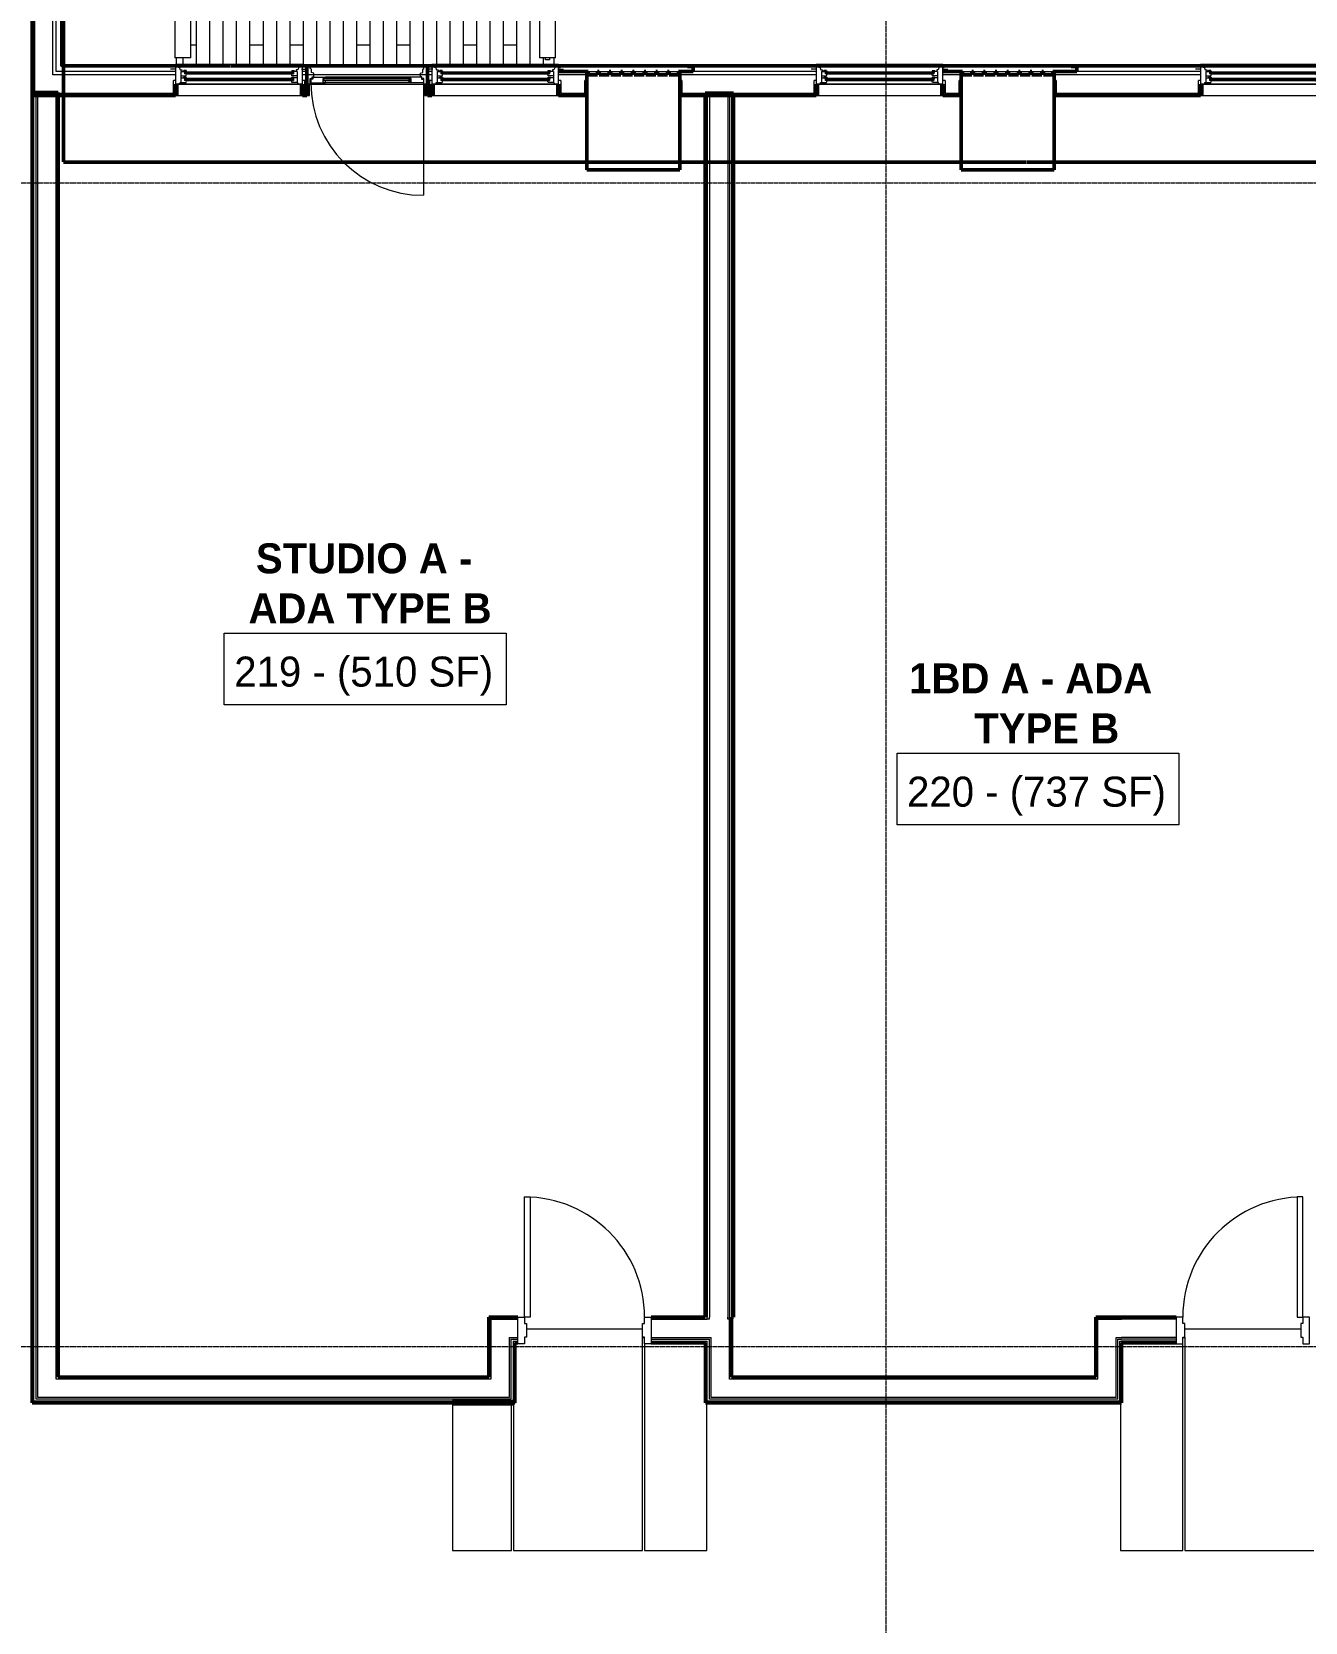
# Model space of a CAD drawing. Header units: inches. Extents: x -4235 to -464, y 9767 to 12463.
# Drawn here: x -3410.4 to -3028.7, y 10384.6 to 10861.6 of the extents above; entities that cross this region are included whole.
import ezdxf

# ---------------------------------------------------------------- set-up
doc = ezdxf.new("R2010")
doc.units = ezdxf.units.IN
doc.header["$MEASUREMENT"] = 0
doc.linetypes.add('Dash 1_16_', pattern=[0.125, 0.0625, -0.0625])
doc.linetypes.add('Grid Line 1_2_', pattern=[0.875, 0.5, -0.125, 0.125, -0.125])
for name, color, linetype, lineweight in [('0-1', 7, 'Continuous', 5), ('0-2', 50, 'Continuous', 9), ('A-AREA-IDEN', 2, 'Continuous', 9), ('A-DOOR-1', 10, 'Continuous', 20), ('A-DOOR-2', 50, 'Continuous', 9), ('A-DOOR-3', 31, 'Continuous', 9), ('A-DOOR-4', 31, 'Continuous', 20), ('A-DOOR-FRAM', 31, 'Continuous', 9), ('A-DOOR-FRAM-1', 10, 'Continuous', 20), ('A-DOOR-FRAM-2', 31, 'Continuous', 20), ('A-DOOR-GLAZ', 31, 'Continuous', 9), ('A-FLOR-2', 50, 'Continuous', 9), ('A-FLOR-3', 192, 'Continuous', 9), ('A-FLOR-HRAL', 11, 'Continuous', 9), ('A-FLOR-PATT-1', 9, 'Continuous', 9), ('A-GENM', 5, 'Continuous', 9), ('A-GENM-3', 5, 'Continuous', 50), ('A-GLAZ-1', 151, 'Continuous', 9), ('A-GLAZ-2', 151, 'Continuous', 20), ('A-GLAZ-3', 151, 'Continuous', 50), ('A-WALL', 113, 'Continuous', 13), ('A-WALL-2', 250, 'Continuous', 13), ('A-WALL-4', 113, 'Continuous', 50), ('A-WALL-5', 113, 'Continuous', 9), ('C-PROP-LINE-1', 91, 'Dash 1_16_', 50), ('I-WALL-1', 7, 'Continuous', 50), ('S-GRID-1', 1, 'Grid Line 1_2_', 9)]:
    doc.layers.add(name, color=color, linetype=linetype, lineweight=lineweight)
doc.styles.add('Century Gothic', font='ufonts.com_century-gothic.ttf', dxfattribs={"height": 9})
doc.styles.add('Century Gothic_B', font='GOTHICB.TTF', dxfattribs={"height": 9})

# ---------------------------------------------------------------- blocks, each defined once
blk = doc.blocks.new('HOLLOW METAL - UNIT DOOR-2191979-BACKGROUND - 2ND FLOOR')
at = {"layer": 'A-DOOR-1'}
for p, q in [((18, 40.125), (16.25, 40.125)), ((16.25, 40.125), (16.25, 4.125)), ((18, 4.125), (18, 40.125)), ((16.25, 4.125), (18, 4.125))]:
    blk.add_line(p, q, dxfattribs=at)
at = {"layer": 'A-DOOR-2'}
blk.add_arc((18, 4.125), 36, 90, 180, dxfattribs=at)
at = {"layer": 'A-DOOR-FRAM-1'}
for p, q in [((-18, 4.125), (-20, 4.125)), ((-20, 4.125), (-20, -3.875)), ((-18, 2.1875), (-18, 4.125)), ((-17.375, 2.1875), (-18, 2.1875)), ((-17.375, -1.9375), (-17.375, 2.1875)), ((18, 2.1875), (17.375, 2.1875)), ((17.375, 2.1875), (17.375, -1.9375)), ((18, 4.125), (18, 2.1875)), ((20, 4.125), (18, 4.125)), ((20, -3.875), (20, 4.125)), ((-20, -3.875), (-18, -3.875)), ((-18, -3.875), (-18, -1.9375)), ((-18, -1.9375), (-17.375, -1.9375)), ((17.375, -1.9375), (18, -1.9375)), ((18, -1.9375), (18, -3.875)), ((18, -3.875), (20, -3.875))]:
    blk.add_line(p, q, dxfattribs=at)
blk = doc.blocks.new('HOLLOW METAL - UNIT DOOR-2191980-BACKGROUND - 2ND FLOOR')
at = {"layer": 'A-DOOR-1'}
for p, q in [((16.25, -4.125), (18, -4.125)), ((16.25, -40.125), (16.25, -4.125)), ((18, -4.125), (18, -40.125)), ((18, -40.125), (16.25, -40.125))]:
    blk.add_line(p, q, dxfattribs=at)
at = {"layer": 'A-DOOR-2'}
blk.add_arc((18, -4.125), 36, 180, 270, dxfattribs=at)
at = {"layer": 'A-DOOR-FRAM-1'}
for p, q in [((-20, 3.875), (-18, 3.875)), ((-20, -4.125), (-20, 3.875)), ((-18, 3.875), (-18, 1.9375)), ((-18, 1.9375), (-17.375, 1.9375)), ((-17.375, 1.9375), (-17.375, -2.1875)), ((17.375, 1.9375), (18, 1.9375)), ((17.375, -2.1875), (17.375, 1.9375)), ((18, 3.875), (20, 3.875)), ((18, 1.9375), (18, 3.875)), ((20, 3.875), (20, -4.125)), ((-18, -4.125), (-20, -4.125)), ((-18, -2.1875), (-18, -4.125)), ((-17.375, -2.1875), (-18, -2.1875)), ((18, -2.1875), (17.375, -2.1875)), ((18, -4.125), (18, -2.1875)), ((20, -4.125), (18, -4.125))]:
    blk.add_line(p, q, dxfattribs=at)
blk = doc.blocks.new('CTR - 1st Phase - Common Walls_rvt-1-BACKGROUND - 2ND FLOOR')
at = {"layer": 'A-FLOR-2'}
for p, q in [((-3227.4, 10472.54), (-3262.15, 10472.54)), ((-3227.4, 10406.19), (-3227.4, 10470.1)), ((-3030.05, 10472.54), (-3064.8, 10472.54)), ((-3064.8, 10470.1), (-3064.8, 10406.19)), ((-3226.77, 10468.16), (-3226.77, 10406.19)), ((-3065.42, 10406.19), (-3065.42, 10468.16)), ((-3284.29, 10450.16), (-3284.29, 10406.19)), ((-3266.67, 10406.19), (-3266.67, 10450.16)), ((-3266.05, 10450.16), (-3266.05, 10406.19)), ((-3208.07, 10406.19), (-3208.07, 10450.41)), ((-3084.12, 10450.41), (-3084.12, 10406.19)), ((-3284.29, 10406.19), (-3266.67, 10406.19)), ((-3266.05, 10406.19), (-3227.4, 10406.19)), ((-3226.77, 10406.19), (-3208.07, 10406.19)), ((-3084.12, 10406.19), (-3065.42, 10406.19)), ((-3064.8, 10406.19), (-3026.15, 10406.19))]:
    blk.add_line(p, q, dxfattribs=at)
at = {"layer": 'A-WALL-2'}
for p, q in [((-3409.8, 10450.91), (-3409.8, 10843.41)), ((-3409.17, 10451.54), (-3409.17, 10843.41)), ((-3408.67, 10452.04), (-3408.67, 10843.41)), ((-3403.17, 10457.54), (-3403.17, 10843.41)), ((-3207.95, 10843.14), (-3207.95, 10476.16)), ((-3207.32, 10843.14), (-3207.32, 10476.16)), ((-3201.82, 10843.14), (-3201.82, 10476.16)), ((-3201.32, 10843.14), (-3201.32, 10476.16)), ((-3200.7, 10843.14), (-3200.7, 10476.16)), ((-3272.8, 10475.54), (-3272.8, 10457.54)), ((-3272.8, 10475.54), (-3267.3, 10475.54)), ((-3267.3, 10475.54), (-3265.67, 10475.54)), ((-3265.67, 10475.54), (-3264.77, 10475.54)), ((-3224.77, 10475.54), (-3208.45, 10475.54)), ((-3208.45, 10475.54), (-3207.95, 10475.54)), ((-3207.95, 10475.54), (-3207.95, 10476.16)), ((-3207.32, 10475.54), (-3207.95, 10475.54)), ((-3207.32, 10475.54), (-3207.32, 10476.16)), ((-3201.82, 10475.54), (-3201.82, 10476.16)), ((-3201.32, 10475.54), (-3201.82, 10475.54)), ((-3201.32, 10475.54), (-3201.32, 10476.16)), ((-3201.32, 10457.54), (-3201.32, 10475.54)), ((-3090.87, 10475.54), (-3085.37, 10475.54)), ((-3090.87, 10457.54), (-3090.87, 10475.54)), ((-3085.37, 10475.54), (-3083.75, 10475.54)), ((-3067.42, 10475.54), (-3083.75, 10475.54)), ((-3267.3, 10470.04), (-3267.3, 10452.04)), ((-3267.3, 10470.04), (-3266.8, 10470.04)), ((-3266.8, 10470.04), (-3265.67, 10470.04)), ((-3266.8, 10469.54), (-3266.8, 10451.54)), ((-3266.8, 10469.54), (-3266.17, 10469.54)), ((-3266.17, 10469.54), (-3265.67, 10469.54)), ((-3266.17, 10468.91), (-3266.17, 10450.91)), ((-3266.17, 10468.91), (-3265.67, 10468.91)), ((-3265.67, 10470.04), (-3264.77, 10470.04)), ((-3265.67, 10469.54), (-3264.77, 10469.54)), ((-3265.67, 10468.91), (-3264.77, 10468.91)), ((-3224.77, 10470.04), (-3208.45, 10470.04)), ((-3224.77, 10469.54), (-3208.45, 10469.54)), ((-3224.77, 10468.91), (-3208.45, 10468.91)), ((-3208.45, 10470.04), (-3207.32, 10470.04)), ((-3208.45, 10469.54), (-3207.95, 10469.54)), ((-3208.45, 10468.41), (-3208.45, 10468.91)), ((-3208.45, 10468.91), (-3207.95, 10468.91)), ((-3207.95, 10469.54), (-3207.32, 10469.54)), ((-3207.95, 10450.91), (-3207.95, 10468.91)), ((-3207.32, 10470.04), (-3206.82, 10470.04)), ((-3207.32, 10451.54), (-3207.32, 10469.54)), ((-3206.82, 10452.04), (-3206.82, 10470.04)), ((-3085.37, 10470.04), (-3084.87, 10470.04)), ((-3085.37, 10452.04), (-3085.37, 10470.04)), ((-3084.87, 10470.04), (-3083.75, 10470.04)), ((-3084.87, 10469.54), (-3084.25, 10469.54)), ((-3084.87, 10451.54), (-3084.87, 10469.54)), ((-3084.25, 10469.54), (-3083.75, 10469.54)), ((-3084.25, 10468.91), (-3083.75, 10468.91)), ((-3084.25, 10450.91), (-3084.25, 10468.91)), ((-3067.42, 10470.04), (-3083.75, 10470.04)), ((-3067.42, 10469.54), (-3083.75, 10469.54)), ((-3067.42, 10468.91), (-3083.75, 10468.91)), ((-3083.75, 10468.91), (-3083.75, 10468.41)), ((-3402.55, 10457.54), (-3403.17, 10457.54)), ((-3273.42, 10457.54), (-3402.55, 10457.54)), ((-3272.8, 10457.54), (-3273.42, 10457.54)), ((-3200.7, 10457.54), (-3201.32, 10457.54)), ((-3091.5, 10457.54), (-3200.7, 10457.54)), ((-3090.87, 10457.54), (-3091.5, 10457.54)), ((-3409.17, 10450.91), (-3409.8, 10450.91)), ((-3408.67, 10451.54), (-3409.17, 10451.54)), ((-3402.55, 10450.91), (-3409.17, 10450.91)), ((-3403.17, 10452.04), (-3408.67, 10452.04)), ((-3402.55, 10451.54), (-3408.67, 10451.54)), ((-3402.55, 10452.04), (-3403.17, 10452.04)), ((-3273.42, 10452.04), (-3402.55, 10452.04)), ((-3273.42, 10451.54), (-3402.55, 10451.54)), ((-3273.42, 10450.91), (-3402.55, 10450.91)), ((-3272.8, 10452.04), (-3273.42, 10452.04)), ((-3267.3, 10451.54), (-3273.42, 10451.54)), ((-3266.8, 10450.91), (-3273.42, 10450.91)), ((-3267.3, 10452.04), (-3272.8, 10452.04)), ((-3266.8, 10451.54), (-3267.3, 10451.54)), ((-3266.17, 10450.91), (-3266.8, 10450.91)), ((-3266.17, 10450.91), (-3266.17, 10450.41)), ((-3266.17, 10450.91), (-3266.17, 10450.41)), ((-3207.32, 10450.91), (-3207.95, 10450.91)), ((-3206.82, 10451.54), (-3207.32, 10451.54)), ((-3200.7, 10450.91), (-3207.32, 10450.91)), ((-3201.32, 10452.04), (-3206.82, 10452.04)), ((-3200.7, 10451.54), (-3206.82, 10451.54)), ((-3200.7, 10452.04), (-3201.32, 10452.04)), ((-3091.5, 10452.04), (-3200.7, 10452.04)), ((-3091.5, 10451.54), (-3200.7, 10451.54)), ((-3091.5, 10450.91), (-3200.7, 10450.91)), ((-3090.87, 10452.04), (-3091.5, 10452.04)), ((-3085.37, 10451.54), (-3091.5, 10451.54)), ((-3084.87, 10450.91), (-3091.5, 10450.91)), ((-3085.37, 10452.04), (-3090.87, 10452.04)), ((-3084.87, 10451.54), (-3085.37, 10451.54)), ((-3084.25, 10450.91), (-3084.87, 10450.91))]:
    blk.add_line(p, q, dxfattribs=at)
at = {"layer": 'I-WALL-1'}
for p, q in [((-3410.3, 10843.41), (-3410.3, 10450.41)), ((-3402.55, 10843.41), (-3410.3, 10843.41)), ((-3402.55, 10458.16), (-3402.55, 10843.41)), ((-3200.07, 10843.14), (-3208.57, 10843.14)), ((-3208.57, 10843.14), (-3208.57, 10476.16)), ((-3200.07, 10476.16), (-3200.07, 10843.14)), ((-3272.8, 10476.16), (-3273.42, 10476.16)), ((-3273.42, 10476.16), (-3273.42, 10458.16)), ((-3265.67, 10476.16), (-3272.8, 10476.16)), ((-3264.77, 10476.16), (-3265.67, 10476.16)), ((-3208.57, 10476.16), (-3224.77, 10476.16)), ((-3200.7, 10476.16), (-3200.07, 10476.16)), ((-3200.7, 10458.16), (-3200.7, 10476.16)), ((-3091.5, 10476.16), (-3091.5, 10458.16)), ((-3090.87, 10476.16), (-3091.5, 10476.16)), ((-3083.75, 10476.16), (-3090.87, 10476.16)), ((-3067.42, 10476.16), (-3083.75, 10476.16)), ((-3265.67, 10450.41), (-3265.67, 10468.41)), ((-3265.67, 10468.41), (-3264.77, 10468.41)), ((-3224.77, 10468.41), (-3208.45, 10468.41)), ((-3208.45, 10468.41), (-3208.45, 10450.41)), ((-3083.75, 10468.41), (-3067.42, 10468.41)), ((-3083.75, 10450.41), (-3083.75, 10468.41)), ((-3273.42, 10458.16), (-3402.55, 10458.16)), ((-3091.5, 10458.16), (-3200.7, 10458.16)), ((-3410.3, 10450.41), (-3409.8, 10450.41)), ((-3409.8, 10450.41), (-3402.55, 10450.41)), ((-3402.55, 10450.41), (-3273.42, 10450.41)), ((-3266.05, 10450.79), (-3284.29, 10450.79)), ((-3284.29, 10450.79), (-3284.29, 10450.16)), ((-3284.29, 10450.16), (-3266.05, 10450.16)), ((-3273.42, 10450.41), (-3266.17, 10450.41)), ((-3266.17, 10450.41), (-3265.67, 10450.41)), ((-3266.05, 10450.16), (-3266.05, 10450.79)), ((-3208.45, 10450.41), (-3207.95, 10450.41)), ((-3207.95, 10450.41), (-3200.7, 10450.41)), ((-3200.7, 10450.41), (-3091.5, 10450.41)), ((-3091.5, 10450.41), (-3084.25, 10450.41)), ((-3084.25, 10450.41), (-3083.75, 10450.41))]:
    blk.add_line(p, q, dxfattribs=at)
at = {"layer": '0-2', "rotation": 180}
blk.add_blockref('HOLLOW METAL - UNIT DOOR-2191980-BACKGROUND - 2ND FLOOR', (-3244.77, 10472.04), dxfattribs=at)
at = {"layer": '0-2'}
blk.add_blockref('HOLLOW METAL - UNIT DOOR-2191979-BACKGROUND - 2ND FLOOR', (-3047.42, 10472.04), dxfattribs=at)
blk = doc.blocks.new('Door-Inswing-Andersen-400_Series-Single - 3_ 0-1_8_ x custom height - 2ND FLOOR-V1-BACKGROUND - 2ND FLOOR')
at = {"layer": 'A-DOOR-3'}
blk.add_line((16.87, -0.66), (16.87, -34.41), dxfattribs=at)
blk.add_arc((16.87, -0.66), 33.75, 180, 270, dxfattribs=at)
at = {"layer": 'A-DOOR-4'}
for p, q in [((-16.26, 0.42), (-16.87, 0.41)), ((-16.87, 0.41), (-16.87, -0.66)), ((-16.26, 1.06), (-16.26, 0.42)), ((-16.26, 1.06), (-12.44, 1.06)), ((-13.19, 0.66), (-12.44, 0.66)), ((-13.19, -0.66), (-13.19, 0.66)), ((-12.44, 0.75), (-12.47, 1.06)), ((12.44, 1.06), (-12.44, 1.06)), ((-12.44, 0.66), (-12.44, 0.75)), ((16.26, 1.06), (12.44, 1.06)), ((12.44, 0.75), (12.47, 1.06)), ((12.44, 0.66), (12.44, 0.75)), ((13.19, 0.66), (12.44, 0.66)), ((13.19, -0.66), (13.19, 0.66)), ((16.26, 1.06), (16.26, 0.42)), ((16.26, 0.42), (16.87, 0.41)), ((16.87, 0.41), (16.87, -0.66)), ((-16.87, -0.66), (-12.44, -0.66)), ((-12.44, -0.09), (-13.19, -0.09)), ((-13.19, -0.59), (-12.67, -0.59)), ((-13.19, -0.66), (-13.19, -0.59)), ((-12.67, -0.59), (-12.47, -0.34)), ((-12.47, -0.34), (-12.44, -0.16)), ((-12.44, -0.16), (-12.44, -0.09)), ((12.44, -0.66), (-12.44, -0.66)), ((12.44, -0.09), (13.19, -0.09)), ((12.44, -0.16), (12.44, -0.09)), ((12.47, -0.34), (12.44, -0.16)), ((16.87, -0.66), (12.44, -0.66)), ((12.67, -0.59), (12.47, -0.34)), ((13.19, -0.59), (12.67, -0.59)), ((13.19, -0.66), (13.19, -0.59))]:
    blk.add_line(p, q, dxfattribs=at)
at = {"layer": 'A-DOOR-FRAM'}
for p, q in [((-17.31, -1.13), (-17.94, -1.13)), ((-17.94, -1.13), (-17.94, -4.44)), ((-17.94, -4.44), (-17.31, -4.44)), ((-17.31, -4.44), (-17.31, -1.13)), ((17.94, -1.13), (17.31, -1.13)), ((17.31, -1.13), (17.31, -4.44)), ((17.31, -4.44), (17.94, -4.44)), ((17.94, -4.44), (17.94, -1.13))]:
    blk.add_line(p, q, dxfattribs=at)
at = {"layer": 'A-DOOR-FRAM-2'}
for p, q in [((-18.06, 4.8), (-18.06, 4.44)), ((18.06, 4.44), (18.06, 4.8)), ((-19.69, 3.44), (-18.06, 3.44)), ((-18.06, 4.75), (-18.06, -1.13)), ((-18.06, 4.75), (-17.03, 4.75)), ((-17.03, 3.63), (-17.03, 4.75)), ((-16.69, 3.39), (-17.03, 3.63)), ((-17.03, 0.66), (-16.45, 0.66)), ((-17.03, -1.13), (-17.03, 0.66)), ((-16.69, 2.39), (-16.69, 3.39)), ((-16, 2.23), (-16.69, 2.39)), ((-16.45, 0.66), (-16.45, 1.09)), ((-16.45, 1.09), (-16, 1.09)), ((-16, 1.09), (-16, 2.23)), ((16, 2.23), (16.69, 2.39)), ((16, 1.09), (16, 2.23)), ((16.45, 1.09), (16, 1.09)), ((16.45, 0.66), (16.45, 1.09)), ((17.03, 0.66), (16.45, 0.66)), ((16.69, 3.39), (17.03, 3.63)), ((16.69, 2.39), (16.69, 3.39)), ((17.03, 3.63), (17.03, 4.75)), ((18.06, 4.75), (17.03, 4.75)), ((17.03, -1.13), (17.03, 0.66)), ((18.06, 4.75), (18.06, -1.13)), ((19.69, 3.44), (18.06, 3.44)), ((-18.06, -1.13), (-17.94, -1.13)), ((-17.69, -1.13), (-18.06, -1.13)), ((-18.06, -1.13), (-17.03, -1.13)), ((-17.31, -1.13), (17.31, -1.13)), ((18.06, -1.13), (17.03, -1.13)), ((17.94, -1.13), (18.06, -1.13))]:
    blk.add_line(p, q, dxfattribs=at)
at = {"layer": 'A-DOOR-GLAZ'}
for p, q in [((-12.44, 0.5), (-13.19, 0.5)), ((-13.19, 0.06), (-12.44, 0.06)), ((-12.98, 0.5), (-12.98, 0.06)), ((12.44, 0.66), (-12.44, 0.66)), ((12.44, 0.5), (-12.44, 0.5)), ((12.44, 0.06), (-12.44, 0.06)), ((12.44, 0.5), (13.19, 0.5)), ((13.19, 0.06), (12.44, 0.06)), ((12.98, 0.5), (12.98, 0.06)), ((12.44, -0.09), (-12.44, -0.09))]:
    blk.add_line(p, q, dxfattribs=at)
blk = doc.blocks.new('Window-Double_Hung-Andersen-400_Series-Tilt_Wash - DOUBLE HUNG - REVERSE COTTAGE - 2ND FLOOR-2888385-BACKGROUND - 2ND FLOOR')
at = {"layer": 'A-GLAZ-1'}
for p, q in [((-16.29, 2.5), (-15.7, 2.5)), ((-16.29, 2.12), (-15.7, 2.12)), ((-16.29, 0.56), (-15.7, 0.56)), ((-16.29, 0.19), (-15.7, 0.19)), ((-15.82, 2.5), (-15.82, 2.12)), ((-15.82, 0.56), (-15.82, 0.19)), ((-15.7, 2.62), (15.7, 2.62)), ((-15.7, 2.5), (15.7, 2.5)), ((-15.7, 2.12), (15.7, 2.12)), ((-15.7, 2), (15.7, 2)), ((-15.7, 0.69), (15.7, 0.69)), ((-15.7, 0.56), (15.7, 0.56)), ((-15.7, 0.19), (15.7, 0.19)), ((-15.7, 0.06), (15.7, 0.06)), ((16.29, 2.5), (15.7, 2.5)), ((16.29, 2.12), (15.7, 2.12)), ((16.29, 0.56), (15.7, 0.56)), ((16.29, 0.19), (15.7, 0.19)), ((15.82, 2.5), (15.82, 2.12)), ((15.82, 0.56), (15.82, 0.19)), ((-19.01, -2.44), (-18.95, -2.44)), ((-18.95, -3.94), (-19.01, -3.94)), ((18.95, -1.06), (-18.95, -1.06)), ((-18.95, -1.06), (-18.95, -4.44)), ((-18.95, -4.44), (18.95, -4.44)), ((-18.32, -1.06), (-18.32, -4.44)), ((18.32, -1.06), (18.32, -4.44)), ((18.95, -4.44), (18.95, -1.06)), ((18.95, -2.44), (19.01, -2.44)), ((19.01, -3.94), (18.95, -3.94))]:
    blk.add_line(p, q, dxfattribs=at)
at = {"layer": 'A-GLAZ-2'}
for p, q in [((19.01, 4.81), (-19.01, 4.81)), ((-19.01, 4.81), (-19.01, -1.06)), ((-18.2, 4.81), (-18.2, 4)), ((18.2, 4.81), (18.2, 4)), ((19.01, -1.06), (19.01, 4.81)), ((-19.01, 3.44), (-20.51, 3.44)), ((-18.2, 4), (-17.92, 4)), ((-17.92, 4), (-17.61, 3.19)), ((-17.61, 3.19), (-17.14, 3.19)), ((-17.42, 2.75), (-16.57, 2.75)), ((-17.42, 2.75), (-17.42, -0.56)), ((-17.42, 1.37), (-15.86, 1.37)), ((-17.42, 0.81), (-16.57, 0.81)), ((-17.14, 3.19), (-17.14, 2.75)), ((-15.86, 2.97), (-16.57, 2.97)), ((-16.57, 2.62), (-16.57, 2.97)), ((-15.7, 2.62), (-16.57, 2.62)), ((-15.86, 1.03), (-16.57, 1.03)), ((-16.57, 0.69), (-16.57, 1.03)), ((-15.7, 0.69), (-16.57, 0.69)), ((-16.29, 2.62), (-16.29, 2)), ((-15.7, 2), (-16.29, 2)), ((-16.29, 0.69), (-16.29, 0.06)), ((-15.7, 0.06), (-16.29, 0.06)), ((-15.86, 2.97), (-15.7, 2.62)), ((-15.86, 1.37), (-15.7, 2)), ((-15.86, 1.03), (-15.7, 0.69)), ((-15.86, -0.56), (-15.7, 0.06)), ((15.86, 2.97), (15.7, 2.62)), ((15.7, 2.62), (16.57, 2.62)), ((15.7, 2), (16.29, 2)), ((15.86, 1.37), (15.7, 2)), ((15.86, 1.03), (15.7, 0.69)), ((15.7, 0.69), (16.57, 0.69)), ((15.7, 0.06), (16.29, 0.06)), ((15.86, -0.56), (15.7, 0.06)), ((15.86, 2.97), (16.57, 2.97)), ((17.42, 1.37), (15.86, 1.37)), ((15.86, 1.03), (16.57, 1.03)), ((16.29, 2.62), (16.29, 2)), ((16.29, 0.69), (16.29, 0.06)), ((16.57, 2.62), (16.57, 2.97)), ((17.42, 2.75), (16.57, 2.75)), ((16.57, 0.69), (16.57, 1.03)), ((17.42, 0.81), (16.57, 0.81)), ((17.14, 3.19), (17.14, 2.75)), ((17.61, 3.19), (17.14, 3.19)), ((17.42, 2.75), (17.42, -0.56)), ((17.92, 4), (17.61, 3.19)), ((18.2, 4), (17.92, 4)), ((19.01, 3.44), (20.51, 3.44)), ((-19.01, -1.06), (19.01, -1.06)), ((-17.67, -0.78), (-18, -1.06)), ((-17.67, -0.78), (-17.67, -0.56)), ((-17.67, -0.56), (-15.86, -0.56)), ((17.67, -0.56), (15.86, -0.56)), ((17.67, -0.78), (17.67, -0.56)), ((17.67, -0.78), (18, -1.06))]:
    blk.add_line(p, q, dxfattribs=at)
blk = doc.blocks.new('V-Series_EWC4_SPVU_RFA_2015 - 2ND AND 3RD FLOOR-2226480-BACKGROUND - 2ND FLOOR')
at = {"layer": 'A-GENM'}
for p, q in [((-3858.97, 11732.03), (-3858.97, 11734.83)), ((-3858.97, 11728.55), (-3858.97, 11731.53)), ((-3858.97, 11725.06), (-3858.97, 11728.05)), ((-3858.97, 11721.58), (-3858.97, 11724.56)), ((-3858.97, 11718.09), (-3858.97, 11721.08)), ((-3858.97, 11714.61), (-3858.97, 11717.59)), ((-3858.97, 11711.12), (-3858.97, 11714.11)), ((-3858.97, 11707.83), (-3858.97, 11710.62))]:
    blk.add_line(p, q, dxfattribs=at)
at = {"layer": 'A-GENM-3'}
for p, q in [((-3829.54, 11735.26), (-3858.97, 11735.26)), ((-3858.97, 11735.26), (-3858.97, 11734.83)), ((-3858.97, 11734.83), (-3857.97, 11734.83)), ((-3857.97, 11734.83), (-3857.97, 11732.03)), ((-3829.54, 11707.39), (-3829.54, 11735.26)), ((-3857.97, 11732.03), (-3858.97, 11732.03)), ((-3858.97, 11732.03), (-3858.97, 11731.53)), ((-3858.97, 11731.53), (-3857.97, 11731.53)), ((-3857.97, 11728.55), (-3858.97, 11728.55)), ((-3858.97, 11728.55), (-3858.97, 11728.05)), ((-3858.97, 11728.05), (-3857.97, 11728.05)), ((-3857.97, 11731.53), (-3857.97, 11728.55)), ((-3857.97, 11728.05), (-3857.97, 11725.06)), ((-3857.97, 11725.06), (-3858.97, 11725.06)), ((-3858.97, 11725.06), (-3858.97, 11724.56)), ((-3858.97, 11724.56), (-3857.97, 11724.56)), ((-3857.97, 11724.56), (-3857.97, 11721.58)), ((-3857.97, 11721.58), (-3858.97, 11721.58)), ((-3858.97, 11721.58), (-3858.97, 11721.08)), ((-3858.97, 11721.08), (-3857.97, 11721.08)), ((-3857.97, 11718.09), (-3858.97, 11718.09)), ((-3858.97, 11718.09), (-3858.97, 11717.59)), ((-3857.97, 11721.08), (-3857.97, 11718.09)), ((-3858.97, 11717.59), (-3857.97, 11717.59)), ((-3857.97, 11714.61), (-3858.97, 11714.61)), ((-3858.97, 11714.61), (-3858.97, 11714.11)), ((-3858.97, 11714.11), (-3857.97, 11714.11)), ((-3857.97, 11717.59), (-3857.97, 11714.61)), ((-3857.97, 11714.11), (-3857.97, 11711.12)), ((-3857.97, 11711.12), (-3858.97, 11711.12)), ((-3858.97, 11711.12), (-3858.97, 11710.62)), ((-3858.97, 11710.62), (-3857.97, 11710.62)), ((-3857.97, 11710.62), (-3857.97, 11707.83)), ((-3857.97, 11707.83), (-3858.97, 11707.83)), ((-3858.97, 11707.83), (-3858.97, 11707.39)), ((-3858.97, 11707.39), (-3829.54, 11707.39))]:
    blk.add_line(p, q, dxfattribs=at)
blk = doc.blocks.new('Railing - Baluster_01-2700443-BACKGROUND - 2ND FLOOR')
at = {"layer": 'A-FLOR-HRAL'}
for p, q in [((-0.59, 1.18), (0.59, 1.18)), ((-0.59, 0.59), (-0.59, 1.18)), ((0.59, 1.18), (0.59, 0.59))]:
    blk.add_line(p, q, dxfattribs=at)
blk = doc.blocks.new('Railing - Railing-2700270-BACKGROUND - 2ND FLOOR')
at = {"layer": 'A-FLOR-HRAL'}
for p, q in [((-3253.47, 10917), (-3367.52, 10917)), ((-3367.52, 10917), (-3367.52, 10853.75)), ((-3253.47, 10853.75), (-3253.47, 10917)), ((-3362.8, 10912.28), (-3258.2, 10912.28)), ((-3362.8, 10853.75), (-3362.8, 10912.28)), ((-3258.2, 10912.28), (-3258.2, 10853.75)), ((-3367.05, 10853.75), (-3367.52, 10853.75)), ((-3363.27, 10853.75), (-3367.05, 10853.75)), ((-3362.8, 10853.75), (-3363.27, 10853.75)), ((-3257.73, 10853.75), (-3258.2, 10853.75)), ((-3253.95, 10853.75), (-3257.73, 10853.75)), ((-3253.47, 10853.75), (-3253.95, 10853.75))]:
    blk.add_line(p, q, dxfattribs=at)
for points, knots in [([(-3367.52, 10917), (-3367.52, 10917), (-3367.52, 10916.99), (-3367.49, 10916.97), (-3367.46, 10916.94), (-3367.43, 10916.91), (-3367.41, 10916.88), (-3367.38, 10916.86), (-3367.34, 10916.82), (-3367.3, 10916.77), (-3367.26, 10916.74), (-3367.22, 10916.7), (-3367.15, 10916.63), (-3367.09, 10916.57), (-3367.05, 10916.53)], [0, 0, 0, 0, 0.166667, 0.25, 0.333333, 0.416667, 0.458333, 0.5, 0.583333, 0.666667, 0.708333, 0.75, 0.833333, 1, 1, 1, 1]), ([(-3253.47, 10917), (-3253.47, 10917), (-3253.48, 10916.99), (-3253.51, 10916.97), (-3253.54, 10916.94), (-3253.57, 10916.91), (-3253.59, 10916.88), (-3253.62, 10916.86), (-3253.66, 10916.82), (-3253.7, 10916.77), (-3253.74, 10916.74), (-3253.78, 10916.7), (-3253.84, 10916.63), (-3253.91, 10916.57), (-3253.95, 10916.53)], [0, 0, 0, 0, 0.166667, 0.25, 0.333333, 0.416667, 0.458333, 0.5, 0.583333, 0.666667, 0.708333, 0.75, 0.833333, 1, 1, 1, 1]), ([(-3363.27, 10912.75), (-3363.23, 10912.71), (-3363.17, 10912.65), (-3363.09, 10912.57), (-3363.04, 10912.52), (-3363.01, 10912.49), (-3362.98, 10912.45), (-3362.94, 10912.42), (-3362.92, 10912.39), (-3362.89, 10912.37), (-3362.86, 10912.34), (-3362.83, 10912.31), (-3362.81, 10912.29), (-3362.8, 10912.28), (-3362.8, 10912.28)], [0, 0, 0, 0, 0.166667, 0.25, 0.333333, 0.375, 0.416667, 0.5, 0.541667, 0.583333, 0.666667, 0.75, 0.833333, 1, 1, 1, 1]), ([(-3257.73, 10912.75), (-3257.77, 10912.71), (-3257.83, 10912.65), (-3257.91, 10912.57), (-3257.95, 10912.52), (-3257.99, 10912.49), (-3258.02, 10912.45), (-3258.05, 10912.42), (-3258.08, 10912.39), (-3258.11, 10912.37), (-3258.14, 10912.34), (-3258.16, 10912.31), (-3258.19, 10912.29), (-3258.2, 10912.28), (-3258.2, 10912.28)], [0, 0, 0, 0, 0.166667, 0.25, 0.333333, 0.375, 0.416667, 0.5, 0.541667, 0.583333, 0.666667, 0.75, 0.833333, 1, 1, 1, 1])]:
    blk.add_open_spline(points, degree=3, knots=knots, dxfattribs=at)
at = {"rotation": 180}
blk.add_blockref('Railing - Baluster_01-2700443-BACKGROUND - 2ND FLOOR', (-3255.84, 10854.34), dxfattribs=at)
blk = doc.blocks.new('Perforated Panel at Magic-Pak - hvac panel - 2nd floor 2-2702973-BACKGROUND - 2ND FLOOR')
at = {"layer": 'A-GLAZ-3'}
for p, q in [((19.01, 4.44), (-19.01, 4.44)), ((-19.01, 4.37), (19.01, 4.37))]:
    blk.add_line(p, q, dxfattribs=at)
blk = doc.blocks.new('Family - ___-2835860-BACKGROUND - 2ND FLOOR')
at = {"layer": 'C-PROP-LINE-1'}
for p in [(-3401.42, 11247.39), (-2067.92, 10851.39)]:
    blk.add_line(p, (-3401.42, 10851.39), dxfattribs=at)
blk = doc.blocks.new('Family - ___-2835903-BACKGROUND - 2ND FLOOR')
at = {"layer": 'C-PROP-LINE-1'}
for p in [(-3400.92, 11276.29), (-2096.82, 10822.49)]:
    blk.add_line(p, (-3400.92, 10822.49), dxfattribs=at)
blk = doc.blocks.new('Family - ___-2835932-BACKGROUND - 2ND FLOOR')
at = {"layer": 'C-PROP-LINE-1'}
for p in [(-3401.42, 11247.39), (-2067.92, 10851.39)]:
    blk.add_line(p, (-3401.42, 10851.39), dxfattribs=at)

msp = doc.modelspace()

# ---------------------------------------------------------------- hatches: boundary and pattern name
at = {"layer": 'A-FLOR-PATT-1'}
h = msp.add_hatch(dxfattribs=at)
h.set_pattern_fill('FP_6', color=256, style=0, pattern_type=2)
h.set_pattern_definition([(270, (-4029.034, 9809.639), (4, 2e-16), []), (0, (-4029.034, 9809.639), (8, 8), [4, -28]), (0, (-4025.034, 9793.639), (8, 8), [4, -28])])
h.paths.add_polyline_path([(-3329.31, 10851.75), (-3253.84, 10851.76), (-3253.84, 10853.75), (-3255.25, 10853.75), (-3255.25, 10853.16), (-3256.43, 10853.16), (-3256.43, 10853.75), (-3258.2, 10853.75), (-3258.24, 10912.28), (-3258.38, 10912.28), (-3258.42, 10885.98), (-3258.57, 10885.81), (-3258.66, 10885.77), (-3258.94, 10885.81), (-3259.04, 10885.89), (-3259.12, 10886.08), (-3259.13, 10886.28), (-3259.13, 10912.28), (-3361.88, 10912.28), (-3361.92, 10885.98), (-3362.06, 10885.81), (-3362.15, 10885.77), (-3362.44, 10885.81), (-3362.53, 10885.89), (-3362.61, 10886.08), (-3362.63, 10886.28), (-3362.63, 10912.28), (-3362.8, 10912.28), (-3362.82, 10853.75), (-3367.16, 10853.75), (-3367.16, 10851.76), (-3329.31, 10851.76)], flags=0)

# ---------------------------------------------------------------- linework, layer by layer
at = {"layer": 'A-AREA-IDEN', "flags": 128}
for points in [[(-3352.74, 10681.21), (-3268.24, 10681.21), (-3268.24, 10659.71), (-3352.74, 10659.71)], [(-3151.07, 10645.21), (-3066.57, 10645.21), (-3066.57, 10623.72), (-3151.07, 10623.72)]]:
    msp.add_lwpolyline(points, close=True, dxfattribs=at)
at = {"layer": 'A-FLOR-3'}
for p, q in [((-3367.16, 10853.75), (-3367.16, 10851.76)), ((-3329.31, 10851.75), (-3290.54, 10851.75)), ((-3253.84, 10851.76), (-3253.84, 10853.75)), ((-3291.86, 10848.64), (-3327.99, 10848.64)), ((-3227.4, 10470.04), (-3226.77, 10470.04)), ((-3065.42, 10470.04), (-3064.8, 10470.04))]:
    msp.add_line(p, q, dxfattribs=at)
at = {"layer": 'A-WALL'}
for p, q in [((-3409.67, 11067.97), (-3409.67, 10843.14)), ((-3404.17, 10848.64), (-3404.17, 11068.59)), ((-3403.17, 10849.64), (-3403.17, 11068.59)), ((-3401.67, 10851.14), (-3401.67, 11068.59)), ((-3367.34, 10851.14), (-3401.67, 10851.14)), ((-3327.99, 10851.14), (-3329.31, 10851.14)), ((-3290.54, 10851.14), (-3291.86, 10851.14)), ((-3175.34, 10851.14), (-3212.17, 10851.14)), ((-3060.14, 10851.14), (-3097.16, 10851.14)), ((-3367.34, 10848.64), (-3404.17, 10848.64)), ((-3367.34, 10849.64), (-3403.17, 10849.64)), ((-3367.34, 10846.95), (-3367.96, 10846.95)), ((-3367.96, 10843.14), (-3367.96, 10846.95)), ((-3327.99, 10849.64), (-3329.31, 10849.64)), ((-3327.99, 10848.64), (-3329.31, 10848.64)), ((-3328.69, 10846.95), (-3329.31, 10846.95)), ((-3328.69, 10846.95), (-3328.69, 10843.14)), ((-3328.61, 10843.14), (-3328.61, 10846.95)), ((-3327.99, 10846.95), (-3328.61, 10846.95)), ((-3290.54, 10849.64), (-3291.86, 10849.64)), ((-3290.54, 10848.64), (-3291.86, 10848.64)), ((-3291.24, 10846.95), (-3291.86, 10846.95)), ((-3291.24, 10846.95), (-3291.24, 10843.14)), ((-3291.16, 10843.14), (-3291.16, 10846.95)), ((-3290.54, 10846.95), (-3291.16, 10846.95)), ((-3244.06, 10848.64), (-3252.51, 10848.64)), ((-3251.89, 10846.95), (-3252.51, 10846.95)), ((-3251.89, 10846.95), (-3251.89, 10843.14)), ((-3244.69, 10843.14), (-3244.69, 10846.95)), ((-3244.06, 10846.95), (-3244.69, 10846.95)), ((-3175.34, 10848.64), (-3216.19, 10848.64)), ((-3215.56, 10846.95), (-3216.19, 10846.95)), ((-3215.56, 10846.95), (-3215.56, 10843.14)), ((-3175.34, 10849.64), (-3212.17, 10849.64)), ((-3175.96, 10843.14), (-3175.96, 10846.95)), ((-3175.34, 10846.95), (-3175.96, 10846.95)), ((-3131.86, 10848.64), (-3137.31, 10848.64)), ((-3136.69, 10846.95), (-3137.31, 10846.95)), ((-3136.69, 10846.95), (-3136.69, 10843.14)), ((-3132.49, 10843.14), (-3132.49, 10846.95)), ((-3131.86, 10846.95), (-3132.49, 10846.95)), ((-3060.14, 10848.64), (-3103.99, 10848.64)), ((-3103.36, 10846.95), (-3103.99, 10846.95)), ((-3103.36, 10846.95), (-3103.36, 10843.14)), ((-3060.14, 10849.64), (-3097.16, 10849.64)), ((-3060.76, 10843.14), (-3060.76, 10846.95)), ((-3060.14, 10846.95), (-3060.76, 10846.95)), ((-3409.67, 10843.14), (-3367.96, 10843.14)), ((-3328.69, 10843.14), (-3328.61, 10843.14)), ((-3291.24, 10843.14), (-3291.16, 10843.14)), ((-3251.89, 10843.14), (-3244.69, 10843.14)), ((-3215.56, 10843.14), (-3175.96, 10843.14)), ((-3136.69, 10843.14), (-3132.49, 10843.14)), ((-3103.36, 10843.14), (-3060.76, 10843.14))]:
    msp.add_line(p, q, dxfattribs=at)
at = {"layer": 'A-WALL-4'}
for p, q in [((-3410.3, 11068.59), (-3410.3, 10842.51)), ((-3401.42, 10851.39), (-3401.42, 11068.59)), ((-3367.34, 10851.39), (-3401.42, 10851.39)), ((-3327.99, 10851.39), (-3329.31, 10851.39)), ((-3327.99, 10842.51), (-3327.99, 10851.39)), ((-3290.54, 10851.39), (-3291.86, 10851.39)), ((-3291.86, 10851.39), (-3291.86, 10842.51)), ((-3251.95, 10851.39), (-3252.51, 10851.39)), ((-3252.51, 10851.14), (-3251.95, 10851.14)), ((-3251.95, 10851.14), (-3251.95, 10851.39)), ((-3175.34, 10851.39), (-3213.92, 10851.39)), ((-3213.92, 10851.39), (-3213.92, 10851.14)), ((-3213.92, 10851.14), (-3212.17, 10851.14)), ((-3212.17, 10851.14), (-3212.17, 10849.64)), ((-3136.94, 10851.39), (-3137.31, 10851.39)), ((-3137.31, 10851.14), (-3136.94, 10851.14)), ((-3136.94, 10851.14), (-3136.94, 10851.39)), ((-3060.14, 10851.39), (-3098.91, 10851.39)), ((-3098.91, 10851.39), (-3098.91, 10851.14)), ((-3098.91, 10851.14), (-3097.16, 10851.14)), ((-3097.16, 10851.14), (-3097.16, 10849.64)), ((-3367.34, 10842.51), (-3367.34, 10845.89)), ((-3329.31, 10845.89), (-3329.31, 10842.51)), ((-3290.54, 10842.51), (-3290.54, 10845.89)), ((-3244.06, 10849.64), (-3252.51, 10849.64)), ((-3252.51, 10845.89), (-3252.51, 10842.51)), ((-3244.06, 10842.51), (-3244.06, 10849.64)), ((-3212.17, 10849.64), (-3216.19, 10849.64)), ((-3216.19, 10849.64), (-3216.19, 10842.51)), ((-3175.34, 10842.51), (-3175.34, 10845.89)), ((-3131.86, 10849.64), (-3137.31, 10849.64)), ((-3137.31, 10845.89), (-3137.31, 10842.51)), ((-3131.86, 10842.51), (-3131.86, 10849.64)), ((-3097.16, 10849.64), (-3103.99, 10849.64)), ((-3103.99, 10849.64), (-3103.99, 10842.51)), ((-3060.14, 10842.51), (-3060.14, 10845.89)), ((-3410.3, 10842.51), (-3367.34, 10842.51)), ((-3329.31, 10842.51), (-3327.99, 10842.51)), ((-3291.86, 10842.51), (-3290.54, 10842.51)), ((-3252.51, 10842.51), (-3244.06, 10842.51)), ((-3216.19, 10842.51), (-3175.34, 10842.51)), ((-3137.31, 10842.51), (-3131.86, 10842.51)), ((-3103.99, 10842.51), (-3060.14, 10842.51))]:
    msp.add_line(p, q, dxfattribs=at)
at = {"layer": 'A-WALL-5'}
for p, q in [((-3367.27, 10842.51), (-3367.34, 10842.51)), ((-3329.31, 10842.51), (-3329.37, 10842.51)), ((-3290.47, 10842.51), (-3290.54, 10842.51)), ((-3252.51, 10842.51), (-3252.57, 10842.51)), ((-3175.27, 10842.51), (-3175.34, 10842.51)), ((-3137.31, 10842.51), (-3137.37, 10842.51)), ((-3060.07, 10842.51), (-3060.14, 10842.51))]:
    msp.add_line(p, q, dxfattribs=at)
at = {"layer": 'S-GRID-1'}
for p, q in [((-3154.32, 9836.18), (-3154.32, 12413.74)), ((-464.45, 10816.19), (-4185.7, 10816.19)), ((-464.45, 10467.19), (-4185.7, 10467.19))]:
    msp.add_line(p, q, dxfattribs=at)

# ---------------------------------------------------------------- block references
at = {"layer": '0-1'}
msp.add_blockref('CTR - 1st Phase - Common Walls_rvt-1-BACKGROUND - 2ND FLOOR', (0, 0), dxfattribs=at)
at = {"layer": 'A-DOOR-3'}
msp.add_blockref('Door-Inswing-Andersen-400_Series-Single - 3_ 0-1_8_ x custom height - 2ND FLOOR-V1-BACKGROUND - 2ND FLOOR', (-3309.92, 10846.95), dxfattribs=at)
at = {"layer": 'A-FLOR-HRAL'}
msp.add_blockref('Railing - Railing-2700270-BACKGROUND - 2ND FLOOR', (0, 0), dxfattribs=at)
at = {"layer": 'A-GENM', "rotation": 269.9999999999999}
for p in [(-14951.45, 6990.67), (-14839.25, 6990.67)]:
    msp.add_blockref('V-Series_EWC4_SPVU_RFA_2015 - 2ND AND 3RD FLOOR-2226480-BACKGROUND - 2ND FLOOR', p, dxfattribs=at)
at = {"layer": 'A-GLAZ-1'}
for name, p in [('Window-Double_Hung-Andersen-400_Series-Tilt_Wash - DOUBLE HUNG - REVERSE COTTAGE - 2ND FLOOR-2888385-BACKGROUND - 2ND FLOOR', (-3348.32, 10846.95)), ('Window-Double_Hung-Andersen-400_Series-Tilt_Wash - DOUBLE HUNG - REVERSE COTTAGE - 2ND FLOOR-2888385-BACKGROUND - 2ND FLOOR', (-3271.52, 10846.95)), ('Perforated Panel at Magic-Pak - hvac panel - 2nd floor 2-2702973-BACKGROUND - 2ND FLOOR', (-3232.94, 10846.95)), ('Window-Double_Hung-Andersen-400_Series-Tilt_Wash - DOUBLE HUNG - REVERSE COTTAGE - 2ND FLOOR-2888385-BACKGROUND - 2ND FLOOR', (-3156.32, 10846.95)), ('Perforated Panel at Magic-Pak - hvac panel - 2nd floor 2-2702973-BACKGROUND - 2ND FLOOR', (-3117.92, 10846.95)), ('Window-Double_Hung-Andersen-400_Series-Tilt_Wash - DOUBLE HUNG - REVERSE COTTAGE - 2ND FLOOR-2888385-BACKGROUND - 2ND FLOOR', (-3041.12, 10846.95))]:
    msp.add_blockref(name, p, dxfattribs=at)
at = {"layer": 'C-PROP-LINE-1'}
for name in ['Family - ___-2835860-BACKGROUND - 2ND FLOOR', 'Family - ___-2835932-BACKGROUND - 2ND FLOOR', 'Family - ___-2835903-BACKGROUND - 2ND FLOOR']:
    msp.add_blockref(name, (0, 0), dxfattribs=at)

# ---------------------------------------------------------------- texts
at = {"layer": 'A-AREA-IDEN', "char_height": 9, "attachment_point": 1}
for s, insert, width, style in [('STUDIO A -', (-3343.24, 10708.18), 79.083, 'Century Gothic_B'), ('ADA TYPE B', (-3345.49, 10693.18), 84.537, 'Century Gothic_B'), ('219 - (510 SF)', (-3349.74, 10674.21), 94.839, 'Century Gothic'), ('1BD A - ADA', (-3147.45, 10672.19), 93.324, 'Century Gothic_B'), ('TYPE B', (-3127.95, 10657.19), 46.359, 'Century Gothic_B'), ('220 - (737 SF)', (-3148.07, 10638.21), 94.839, 'Century Gothic')]:
    msp.add_mtext(s, dxfattribs=dict(at, insert=insert, width=width, style=style))

doc.saveas('drawing.dxf')
